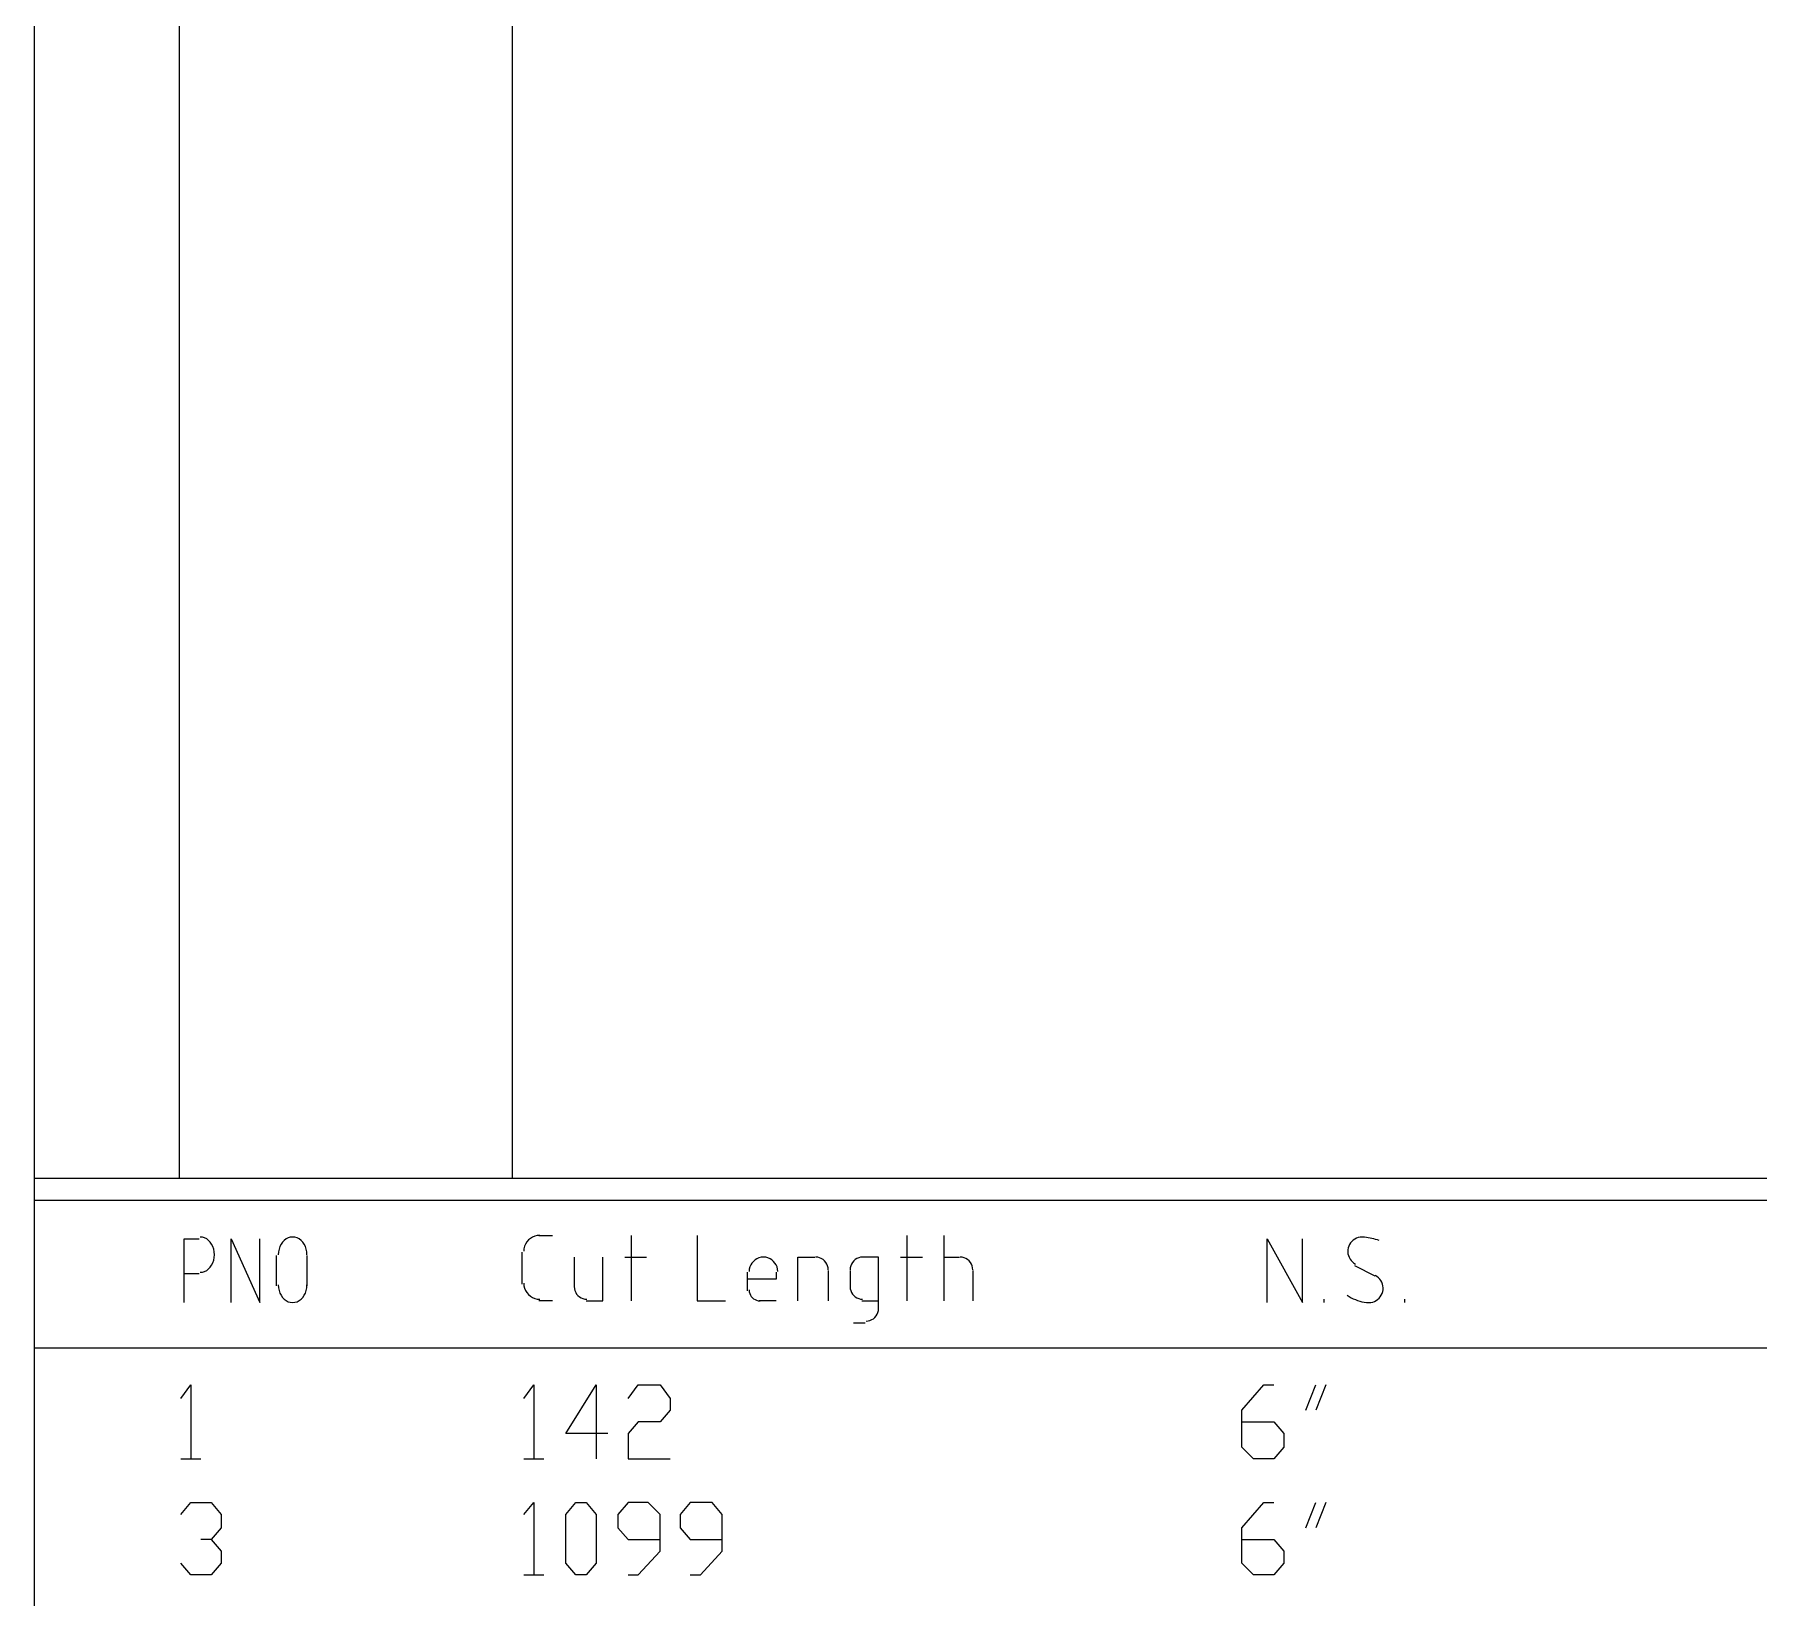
# Model space of a CAD drawing. Header units: millimetres. Extents: x 43 to 1147, y -811 to -31.
# Drawn here: x 820.4 to 943.4, y -707.6 to -596 of the extents above; entities that cross this region are included whole.
import ezdxf

# ---------------------------------------------------------------- set-up
doc = ezdxf.new("R2010")
doc.units = ezdxf.units.MM
doc.layers.add('EDITED_LINES', color=4, linetype='Continuous')

msp = doc.modelspace()

# ---------------------------------------------------------------- linework, layer by layer
at = {"layer": 'EDITED_LINES'}
for p, q in [((820.36, -802.48), (820.36, -39.28)), ((830.68, -382.12), (830.68, -677.68)), ((854.44, -382.12), (854.44, -677.68)), ((820.36, -677.68), (1137.28, -677.68)), ((820.36, -679.24), (1137.28, -679.24)), ((831.04, -686.56), (831.04, -682)), ((831.04, -682), (832.12, -682)), ((832.35, -681.9), (832.18, -681.88)), ((832.5, -681.94), (832.35, -681.9)), ((832.65, -682.02), (832.5, -681.94)), ((832.78, -682.12), (832.65, -682.02)), ((832.9, -682.25), (832.78, -682.12)), ((833, -682.4), (832.9, -682.25)), ((833.09, -682.56), (833, -682.4)), ((833.15, -682.74), (833.09, -682.56)), ((833.19, -682.94), (833.15, -682.74)), ((834.4, -686.56), (834.4, -682)), ((834.4, -682), (836.44, -686.56)), ((836.44, -686.56), (836.44, -682)), ((837.81, -682.74), (837.77, -682.94)), ((837.87, -682.56), (837.81, -682.74)), ((837.96, -682.4), (837.87, -682.56)), ((838.06, -682.25), (837.96, -682.4)), ((838.18, -682.12), (838.06, -682.25)), ((838.31, -682.02), (838.18, -682.12)), ((838.46, -681.94), (838.31, -682.02)), ((838.61, -681.9), (838.46, -681.94)), ((838.78, -681.88), (838.61, -681.9)), ((838.95, -681.9), (838.78, -681.88)), ((839.1, -681.94), (838.95, -681.9)), ((839.25, -682.02), (839.1, -681.94)), ((839.38, -682.12), (839.25, -682.02)), ((839.5, -682.25), (839.38, -682.12)), ((839.6, -682.4), (839.5, -682.25)), ((839.69, -682.56), (839.6, -682.4)), ((839.75, -682.74), (839.69, -682.56)), ((839.79, -682.94), (839.75, -682.74)), ((855.29, -682.72), (855.28, -682.9)), ((855.34, -682.54), (855.29, -682.72)), ((855.41, -682.38), (855.34, -682.54)), ((855.5, -682.23), (855.41, -682.38)), ((855.61, -682.09), (855.5, -682.23)), ((855.75, -681.98), (855.61, -682.09)), ((855.9, -681.89), (855.75, -681.98)), ((856.06, -681.82), (855.9, -681.89)), ((856.24, -681.77), (856.06, -681.82)), ((856.42, -681.76), (856.24, -681.77)), ((856.36, -681.76), (857.32, -681.76)), ((862.96, -686.44), (862.96, -681.76)), ((867.64, -681.76), (867.64, -686.44)), ((882.64, -686.44), (882.64, -681.76)), ((885.28, -686.44), (885.28, -681.76)), ((908.32, -686.56), (908.32, -682)), ((908.32, -682), (910.84, -686.56)), ((910.84, -686.56), (910.84, -682)), ((914.11, -682.66), (914.08, -682.8)), ((914.08, -682.8), (914.08, -682.94)), ((914.15, -682.53), (914.11, -682.66)), ((914.21, -682.41), (914.15, -682.53)), ((914.28, -682.29), (914.21, -682.41)), ((914.37, -682.19), (914.28, -682.29)), ((914.47, -682.1), (914.37, -682.19)), ((914.58, -682.03), (914.47, -682.1)), ((914.69, -681.96), (914.58, -682.03)), ((914.82, -681.92), (914.69, -681.96)), ((914.96, -681.89), (914.82, -681.92)), ((915.1, -681.88), (914.96, -681.89)), ((915.15, -681.88), (915.01, -681.88)), ((915.28, -681.89), (915.15, -681.88)), ((915.41, -681.91), (915.28, -681.89)), ((915.54, -681.93), (915.41, -681.91)), ((915.67, -681.95), (915.54, -681.93)), ((915.8, -681.98), (915.67, -681.95)), ((915.93, -682.01), (915.8, -681.98)), ((916.06, -682.05), (915.93, -682.01)), ((916.19, -682.09), (916.06, -682.05)), ((916.31, -682.14), (916.19, -682.09)), ((832.78, -684.16), (832.9, -684.03)), ((832.9, -684.03), (833, -683.88)), ((833, -683.88), (833.09, -683.72)), ((833.09, -683.72), (833.15, -683.54)), ((833.15, -683.54), (833.19, -683.34)), ((833.2, -683.14), (833.19, -682.94)), ((833.19, -683.34), (833.2, -683.14)), ((837.64, -685.36), (837.64, -683.2)), ((837.77, -682.94), (837.76, -683.14)), ((839.8, -683.14), (839.79, -682.94)), ((839.8, -683.2), (839.8, -685.36)), ((855.16, -685.24), (855.16, -682.96)), ((858.88, -683.32), (858.88, -685.48)), ((860.92, -686.44), (860.92, -683.32)), ((862.48, -683.32), (864.04, -683.32)), ((871.41, -684.02), (871.37, -684.17)), ((871.47, -683.87), (871.41, -684.02)), ((871.56, -683.74), (871.47, -683.87)), ((871.66, -683.62), (871.56, -683.74)), ((871.78, -683.52), (871.66, -683.62)), ((871.91, -683.43), (871.78, -683.52)), ((872.06, -683.37), (871.91, -683.43)), ((872.21, -683.33), (872.06, -683.37)), ((872.38, -683.32), (872.21, -683.33)), ((872.55, -683.33), (872.38, -683.32)), ((872.7, -683.37), (872.55, -683.33)), ((872.85, -683.43), (872.7, -683.37)), ((872.98, -683.52), (872.85, -683.43)), ((873.1, -683.62), (872.98, -683.52)), ((873.2, -683.74), (873.1, -683.62)), ((873.29, -683.87), (873.2, -683.74)), ((873.35, -684.02), (873.29, -683.87)), ((873.39, -684.17), (873.35, -684.02)), ((874.84, -686.44), (874.84, -683.32)), ((874.84, -683.32), (876.04, -683.32)), ((876.25, -683.33), (876.1, -683.32)), ((876.38, -683.37), (876.25, -683.33)), ((876.51, -683.42), (876.38, -683.37)), ((876.63, -683.49), (876.51, -683.42)), ((876.74, -683.58), (876.63, -683.49)), ((876.83, -683.69), (876.74, -683.58)), ((876.9, -683.81), (876.83, -683.69)), ((876.95, -683.94), (876.9, -683.81)), ((876.99, -684.07), (876.95, -683.94)), ((878.61, -683.94), (878.57, -684.07)), ((878.66, -683.81), (878.61, -683.94)), ((878.73, -683.69), (878.66, -683.81)), ((878.82, -683.58), (878.73, -683.69)), ((878.93, -683.49), (878.82, -683.58)), ((879.05, -683.42), (878.93, -683.49)), ((879.18, -683.37), (879.05, -683.42)), ((879.31, -683.33), (879.18, -683.37)), ((879.46, -683.32), (879.31, -683.33)), ((880.6, -683.32), (879.4, -683.32)), ((880.6, -687.04), (880.6, -683.32)), ((882.16, -683.32), (883.72, -683.32)), ((885.28, -683.32), (886.36, -683.32)), ((886.57, -683.33), (886.42, -683.32)), ((886.7, -683.37), (886.57, -683.33)), ((886.83, -683.42), (886.7, -683.37)), ((886.95, -683.49), (886.83, -683.42)), ((887.06, -683.58), (886.95, -683.49)), ((887.15, -683.69), (887.06, -683.58)), ((887.22, -683.81), (887.15, -683.69)), ((887.27, -683.94), (887.22, -683.81)), ((887.31, -684.07), (887.27, -683.94)), ((914.08, -682.94), (914.09, -683.07)), ((914.09, -683.07), (914.13, -683.2)), ((914.13, -683.2), (914.17, -683.33)), ((914.17, -683.33), (914.24, -683.45)), ((914.24, -683.45), (914.32, -683.56)), ((914.32, -683.56), (914.41, -683.65)), ((914.41, -683.65), (914.52, -683.74)), ((914.52, -683.74), (914.64, -683.81)), ((914.56, -683.92), (916, -684.64)), ((832.12, -684.52), (831.04, -684.52)), ((832.18, -684.4), (832.35, -684.38)), ((832.35, -684.38), (832.5, -684.34)), ((832.5, -684.34), (832.65, -684.26)), ((832.65, -684.26), (832.78, -684.16)), ((855.28, -685.18), (855.29, -685.36)), ((871.24, -685.72), (871.24, -684.4)), ((873.28, -684.88), (871.24, -684.88)), ((871.37, -684.17), (871.36, -684.34)), ((873.28, -684.4), (873.28, -684.88)), ((873.4, -684.34), (873.39, -684.17)), ((877, -684.22), (876.99, -684.07)), ((877, -684.28), (877, -686.44)), ((878.57, -684.07), (878.56, -684.22)), ((878.56, -684.28), (878.56, -685.48)), ((887.32, -684.22), (887.31, -684.07)), ((887.32, -684.28), (887.32, -686.44)), ((916.16, -684.7), (916.04, -684.63)), ((916.27, -684.79), (916.16, -684.7)), ((916.36, -684.88), (916.27, -684.79)), ((916.44, -684.99), (916.36, -684.88)), ((916.51, -685.11), (916.44, -684.99)), ((916.55, -685.24), (916.51, -685.11)), ((916.59, -685.37), (916.55, -685.24)), ((837.76, -685.3), (837.77, -685.5)), ((837.77, -685.5), (837.81, -685.7)), ((837.81, -685.7), (837.87, -685.88)), ((837.87, -685.88), (837.96, -686.04)), ((837.96, -686.04), (838.06, -686.19)), ((838.06, -686.19), (838.18, -686.32)), ((838.18, -686.32), (838.31, -686.42)), ((838.31, -686.42), (838.46, -686.5)), ((838.46, -686.5), (838.61, -686.54)), ((838.95, -686.54), (839.1, -686.5)), ((839.1, -686.5), (839.25, -686.42)), ((839.25, -686.42), (839.38, -686.32)), ((839.38, -686.32), (839.5, -686.19)), ((839.5, -686.19), (839.6, -686.04)), ((839.6, -686.04), (839.69, -685.88)), ((839.69, -685.88), (839.75, -685.7)), ((839.75, -685.7), (839.79, -685.5)), ((839.79, -685.5), (839.8, -685.3)), ((855.29, -685.36), (855.34, -685.54)), ((855.34, -685.54), (855.41, -685.7)), ((855.41, -685.7), (855.5, -685.85)), ((855.5, -685.85), (855.61, -685.99)), ((855.61, -685.99), (855.75, -686.1)), ((855.75, -686.1), (855.9, -686.19)), ((855.9, -686.19), (856.06, -686.26)), ((856.06, -686.26), (856.24, -686.31)), ((856.24, -686.31), (856.42, -686.32)), ((857.32, -686.44), (856.36, -686.44)), ((858.88, -685.42), (858.89, -685.57)), ((858.89, -685.57), (858.93, -685.7)), ((858.93, -685.7), (858.98, -685.83)), ((858.98, -685.83), (859.05, -685.95)), ((859.05, -685.95), (859.14, -686.06)), ((859.14, -686.06), (859.25, -686.15)), ((859.25, -686.15), (859.37, -686.22)), ((859.37, -686.22), (859.5, -686.27)), ((859.5, -686.27), (859.63, -686.31)), ((859.63, -686.31), (859.78, -686.32)), ((859.72, -686.44), (860.92, -686.44)), ((867.64, -686.44), (869.68, -686.44)), ((871.36, -685.66), (871.37, -685.79)), ((871.37, -685.79), (871.4, -685.91)), ((871.4, -685.91), (871.45, -686.02)), ((871.45, -686.02), (871.51, -686.12)), ((871.51, -686.12), (871.59, -686.21)), ((871.59, -686.21), (871.68, -686.29)), ((871.68, -686.29), (871.78, -686.35)), ((871.78, -686.35), (871.89, -686.4)), ((871.89, -686.4), (872.01, -686.43)), ((872.01, -686.43), (872.14, -686.44)), ((873.28, -686.44), (872.08, -686.44)), ((878.56, -685.42), (878.57, -685.57)), ((878.57, -685.57), (878.61, -685.7)), ((878.61, -685.7), (878.66, -685.83)), ((878.66, -685.83), (878.73, -685.95)), ((878.73, -685.95), (878.82, -686.06)), ((878.82, -686.06), (878.93, -686.15)), ((878.93, -686.15), (879.05, -686.22)), ((879.05, -686.22), (879.18, -686.27)), ((879.18, -686.27), (879.31, -686.31)), ((879.31, -686.31), (879.46, -686.32)), ((879.4, -686.44), (880.6, -686.44)), ((912.4, -686.56), (912.4, -686.32)), ((914.03, -686.04), (914.17, -686.13)), ((914.17, -686.13), (914.32, -686.21)), ((914.32, -686.21), (914.46, -686.29)), ((914.46, -686.29), (914.62, -686.35)), ((914.62, -686.35), (914.77, -686.41)), ((914.77, -686.41), (914.93, -686.46)), ((914.93, -686.46), (915.09, -686.5)), ((915.09, -686.5), (915.25, -686.53)), ((915.86, -686.52), (915.98, -686.48)), ((915.98, -686.48), (916.1, -686.41)), ((916.1, -686.41), (916.21, -686.34)), ((916.21, -686.34), (916.31, -686.25)), ((916.31, -686.25), (916.4, -686.15)), ((916.4, -686.15), (916.47, -686.03)), ((916.47, -686.03), (916.53, -685.91)), ((916.53, -685.91), (916.57, -685.78)), ((916.57, -685.78), (916.6, -685.64)), ((916.6, -685.5), (916.59, -685.37)), ((916.6, -685.64), (916.6, -685.5)), ((918.16, -686.56), (918.16, -686.32)), ((838.61, -686.54), (838.78, -686.56)), ((838.78, -686.56), (838.95, -686.54)), ((880.11, -687.78), (880.23, -687.71)), ((880.23, -687.71), (880.34, -687.62)), ((880.34, -687.62), (880.43, -687.51)), ((880.43, -687.51), (880.5, -687.39)), ((880.5, -687.39), (880.55, -687.26)), ((880.55, -687.26), (880.59, -687.13)), ((880.59, -687.13), (880.6, -686.98)), ((915.25, -686.53), (915.42, -686.55)), ((915.42, -686.55), (915.58, -686.56)), ((915.58, -686.56), (915.72, -686.55)), ((915.72, -686.55), (915.86, -686.52)), ((878.8, -688), (879.64, -688)), ((879.7, -687.88), (879.85, -687.87)), ((879.85, -687.87), (879.98, -687.83)), ((879.98, -687.83), (880.11, -687.78)), ((820.36, -689.8), (1137.28, -689.8)), ((830.8, -693.4), (831.52, -692.44)), ((831.52, -692.44), (831.52, -697.72)), ((855.28, -693.4), (856, -692.44)), ((856, -692.44), (856, -697.72)), ((858.28, -695.92), (860.44, -692.44)), ((860.44, -692.44), (860.44, -697.72)), ((862.72, -693.4), (863.44, -692.44)), ((863.44, -692.44), (865, -692.44)), ((865, -692.44), (865.72, -693.4)), ((906.52, -694.24), (908.08, -692.44)), ((908.08, -692.44), (908.8, -692.44)), ((911.08, -694.24), (911.8, -692.44)), ((912.52, -692.44), (911.8, -694.24)), ((865.72, -693.4), (865.72, -694.24)), ((863.44, -695.08), (862.72, -695.92)), ((865, -695.08), (863.44, -695.08)), ((865.72, -694.24), (865, -695.08)), ((906.52, -696.88), (906.52, -694.24)), ((906.52, -695.08), (908.8, -695.08)), ((908.8, -695.08), (909.52, -695.92)), ((861.28, -695.92), (858.28, -695.92)), ((862.72, -695.92), (862.72, -697.72)), ((909.52, -695.92), (909.52, -696.88)), ((907.36, -697.72), (906.52, -696.88)), ((909.52, -696.88), (908.8, -697.72)), ((830.8, -697.72), (832.24, -697.72)), ((855.28, -697.72), (856.72, -697.72)), ((862.72, -697.72), (865.72, -697.72)), ((908.8, -697.72), (907.36, -697.72)), ((830.8, -701.68), (831.52, -700.84)), ((831.52, -700.84), (832.96, -700.84)), ((832.96, -700.84), (833.68, -701.68)), ((855.28, -701.68), (856, -700.84)), ((856, -700.84), (856, -706)), ((858.28, -701.68), (859, -700.84)), ((859, -700.84), (859.72, -700.84)), ((859.72, -700.84), (860.44, -701.68)), ((862.72, -700.84), (862, -701.68)), ((864.16, -700.84), (862.72, -700.84)), ((865, -701.68), (864.16, -700.84)), ((867.16, -700.84), (866.44, -701.68)), ((868.72, -700.84), (867.16, -700.84)), ((869.44, -701.68), (868.72, -700.84)), ((906.52, -702.64), (908.08, -700.84)), ((908.08, -700.84), (908.8, -700.84)), ((911.08, -702.64), (911.8, -700.84)), ((912.52, -700.84), (911.8, -702.64)), ((833.68, -701.68), (833.68, -702.64)), ((858.28, -705.16), (858.28, -701.68)), ((860.44, -701.68), (860.44, -705.16)), ((862, -701.68), (862, -702.64)), ((865, -704.32), (865, -701.68)), ((866.44, -701.68), (866.44, -702.64)), ((869.44, -704.32), (869.44, -701.68)), ((832.96, -703.48), (832.24, -703.48)), ((833.68, -702.64), (832.96, -703.48)), ((832.96, -703.48), (833.68, -704.32)), ((862, -702.64), (862.72, -703.48)), ((862.72, -703.48), (865, -703.48)), ((866.44, -702.64), (867.16, -703.48)), ((867.16, -703.48), (869.44, -703.48)), ((906.52, -705.16), (906.52, -702.64)), ((906.52, -703.48), (908.8, -703.48)), ((908.8, -703.48), (909.52, -704.32)), ((833.68, -704.32), (833.68, -705.16)), ((863.44, -706), (865, -704.32)), ((867.88, -706), (869.44, -704.32)), ((909.52, -704.32), (909.52, -705.16)), ((831.52, -706), (830.8, -705.16)), ((832.96, -706), (831.52, -706)), ((833.68, -705.16), (832.96, -706)), ((855.28, -706), (856.72, -706)), ((859, -706), (858.28, -705.16)), ((859.72, -706), (859, -706)), ((860.44, -705.16), (859.72, -706)), ((862.72, -706), (863.44, -706)), ((867.16, -706), (867.88, -706)), ((907.36, -706), (906.52, -705.16)), ((908.8, -706), (907.36, -706)), ((909.52, -705.16), (908.8, -706))]:
    msp.add_line(p, q, dxfattribs=at)

doc.saveas('drawing.dxf')
